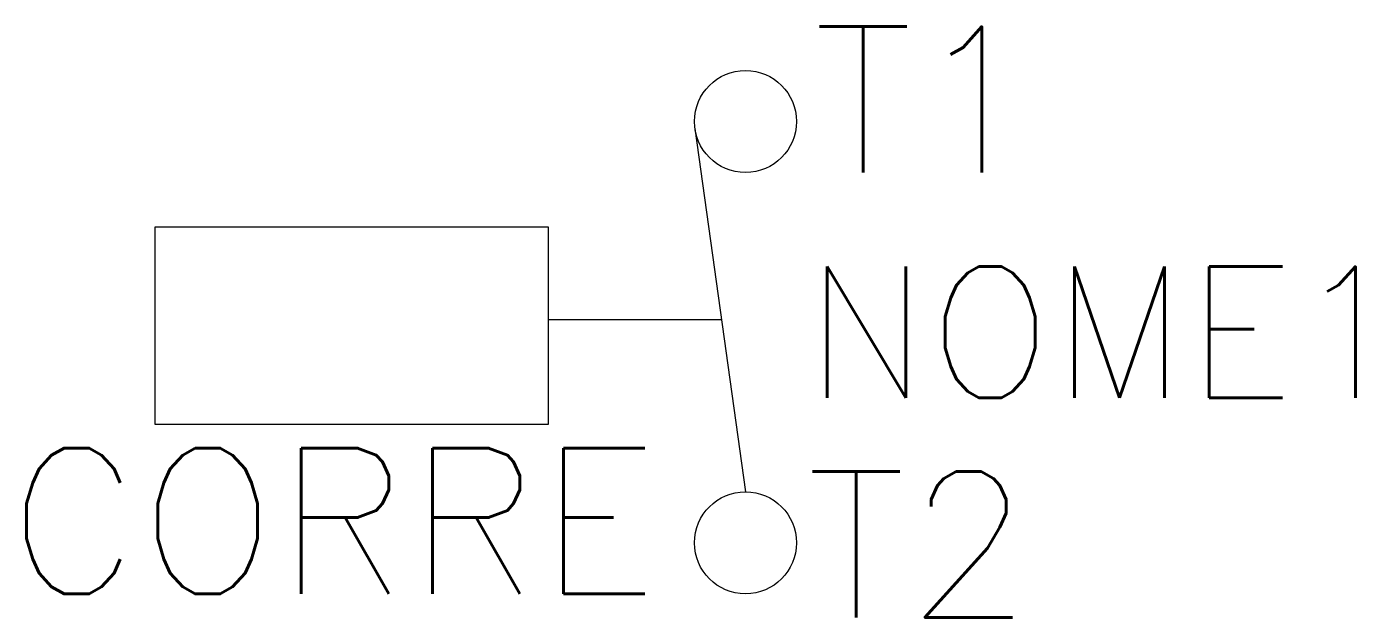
# Model space of a CAD drawing. Header units: millimetres. Extents: x 2665.9 to 2684.2, y 1253.4 to 1261.5.
import ezdxf
from ezdxf.enums import TextEntityAlignment as Align

# ---------------------------------------------------------------- set-up
doc = ezdxf.new("R2010")
doc.units = ezdxf.units.MM
doc.linetypes.add('CONTINU', pattern=[0])
doc.styles.add('TEXTSTYL', font='simplex')

msp = doc.modelspace()

# ---------------------------------------------------------------- linework, layer by layer
at = {"linetype": 'CONTINU'}
for p, q in [((2675.101, 1260.148), (2675.795, 1255.166)), ((2673.092, 1257.527), (2675.466, 1257.527))]:
    msp.add_line(p, q, dxfattribs=at)
for points in [[(2675.795, 1259.545), (2675.795, 1259.545)], [(2667.687, 1256.094), (2673.092, 1256.094), (2673.092, 1258.797), (2667.687, 1258.797), (2667.687, 1256.094)], [(2675.795, 1255.166), (2675.795, 1255.166)]]:
    msp.add_lwpolyline(points, dxfattribs=at)
for centre in [(2675.795, 1260.245), (2675.795, 1254.466)]:
    msp.add_circle(centre, 0.7)
msp.add_point((2675.795, 1255.166))

# ---------------------------------------------------------------- texts
at = {"style": 'TEXTSTYL'}
for tag, p in [('T1', (2676.725, 1259.547)), ('T2', (2676.63, 1253.442))]:
    msp.add_attdef(tag, p, '', height=2, dxfattribs=at)
at = {"style": 'TEXTSTYL', "flags": 8}
msp.add_attdef('NOME1', text='NOM', height=1.8, dxfattribs=at).set_placement((2676.608, 1257.355), align=Align.MIDDLE_LEFT)
at = {"style": 'TEXTSTYL'}
msp.add_attdef('CORRE', text='', height=2, dxfattribs=at).set_placement((2674.583, 1253.765), align=Align.RIGHT)

doc.saveas('drawing.dxf')
